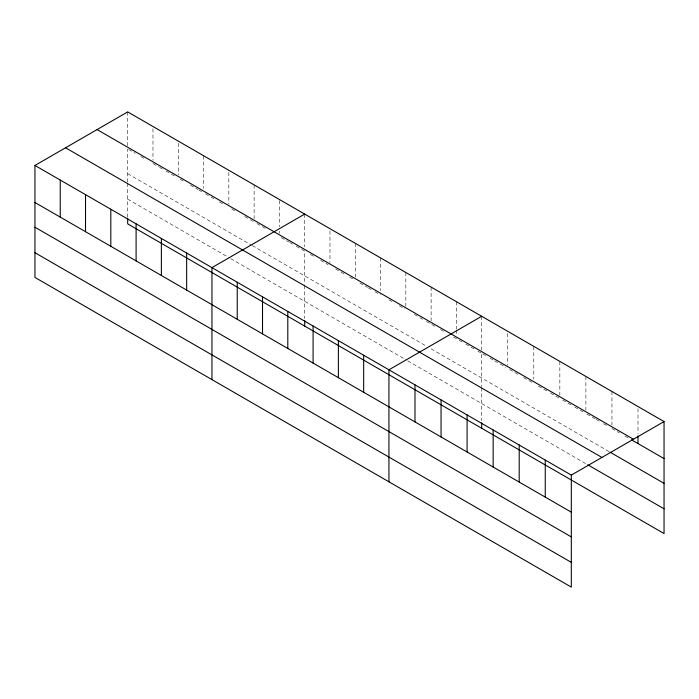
<?xml version="1.0" encoding="UTF-8"?>
<svg xmlns="http://www.w3.org/2000/svg" width="699" height="699" viewBox="0 0 699 699"><rect width="100%" height="100%" fill="white"/><g stroke="black" fill="none" stroke-linecap="round" stroke-linejoin="round"><path stroke-width="0.52" stroke-dasharray="3.5 2.62" d="M127.69 182.177L127.69 148.957M128.633 149.49L135.187 153.282M140.805 156.524L144.553 158.682M152.976 163.549L158.594 166.799M159.538 167.341L162.343 168.957M166.091 171.124L174.523 175.991M180.141 179.232L183.881 181.391M190.443 185.183L197.931 189.508M198.865 190.049L201.679 191.666M205.427 193.833L210.102 196.533M211.046 197.074L213.85 198.699M219.469 201.941L223.217 204.099M231.649 208.966L235.388 211.133M244.755 216.541L249.438 219.241M250.373 219.783L253.187 221.408M256.926 223.566L265.358 228.433M281.278 237.625L288.774 241.95M289.709 242.492L292.514 244.117M296.262 246.275L304.694 251.142L304.694 284.362M310.312 254.384L314.061 256.55M320.614 260.334L328.102 264.659M335.599 268.984L344.022 273.851M349.64 277.092L353.388 279.259M359.941 283.043L367.438 287.368M368.373 287.909L371.186 289.535M374.926 291.693L380.544 294.934M388.976 299.801L392.724 301.968M399.278 305.751L404.896 308.993M414.262 314.401L418.946 317.101M419.881 317.643L422.694 319.268M426.434 321.426L434.865 326.293M440.484 329.544L444.232 331.702M453.59 337.11L458.273 339.81M459.217 340.352L462.022 341.977M465.77 344.135L474.193 349.002M477.941 351.169L481.69 353.327M482.616 353.869L486.338 356.018M490.06 358.168L493.782 360.317M494.717 360.85L499.366 363.532M500.301 364.074L505.884 367.298M509.597 369.448L517.976 374.28M523.56 377.504L531.93 382.336M538.448 386.101L546.819 390.933M550.541 393.083L558.912 397.914M562.634 400.064L571.004 404.896M574.727 407.045L584.967 412.96M586.828 414.026L595.199 418.867M596.133 419.4L599.856 421.549M603.569 423.699L607.291 425.848M611.948 428.531L619.393 432.83M624.976 436.054L628.698 438.203M127.69 173.684L251.308 245.052M252.252 245.594L426.434 346.162M431.117 348.862L609.152 451.65M127.69 199.163L228.835 257.555M230.705 258.63L405.831 359.74M407.709 360.824L585.893 463.699M637.995 408.705L637.995 433.764M611.948 391.484L611.948 425.263M585.893 376.446L585.893 410.226M559.847 361.4L559.847 395.18M533.791 346.363L533.791 379.05M507.745 333.502L507.745 365.105M481.69 316.28L481.69 350.059M481.69 354.402L481.69 386.547M481.69 387.613L481.69 420.737M456.403 301.688L456.403 328.923M456.403 330.015L456.403 334.375M431.117 287.088L431.117 320.867M405.831 272.488L405.831 306.267M380.544 257.887L380.544 290.574M355.258 243.287L355.258 277.066M329.98 230.871L329.98 262.474M304.694 214.095L304.694 246.782M304.694 285.428L304.694 318.552M279.408 200.587L279.408 226.738M279.408 231.098L279.408 233.274M254.121 184.894L254.121 218.673M228.835 172.478L228.835 204.082M203.549 155.702L203.549 188.389M178.262 143.278L178.262 174.881M152.976 128.686L152.976 160.281M127.69 111.901L127.69 145.68M127.69 183.234L127.69 217.433"/><path stroke-width="1.05" d="M571.31 536.893L571.31 475.11L34.95 165.453L34.95 277.433L571.31 587.099L571.31 536.893L34.95 227.227M127.69 218.507L127.69 223.89L664.05 533.547L664.05 421.567L127.69 111.901L34.95 165.453M304.694 214.095L211.946 267.638L211.946 379.618M481.69 316.28L388.941 369.823L388.941 481.812M571.31 475.11L664.05 421.567M97.091 129.577L633.443 439.234M631.485 439.811L664.05 458.614M610.087 452.192L664.05 483.341M65.557 147.777L601.909 457.443M587.754 464.774L664.05 508.82M34.95 202.5L571.31 512.157M34.95 252.706L571.31 562.363M637.995 435.949L637.995 443.577M545.255 460.073L545.255 497.12M519.2 445.027L519.2 482.083M493.153 429.99L493.153 467.037M481.69 422.886L481.69 428.26M467.098 414.953L467.098 452M441.052 399.907L441.052 436.954M414.996 384.869L414.996 421.916M363.663 355.232L363.663 392.279M338.377 340.631L338.377 377.678M313.091 326.031L313.091 363.078M304.694 320.701L304.694 326.075M287.805 311.431L287.805 348.486M262.518 296.839L262.518 333.886M237.232 282.239L237.232 319.286M186.659 253.038L186.659 290.085M161.373 238.446L161.373 275.493M136.095 223.846L136.095 260.893M110.809 209.246L110.809 246.293M85.523 194.645L85.523 231.692M60.236 180.045L60.236 217.101"/></g></svg>
